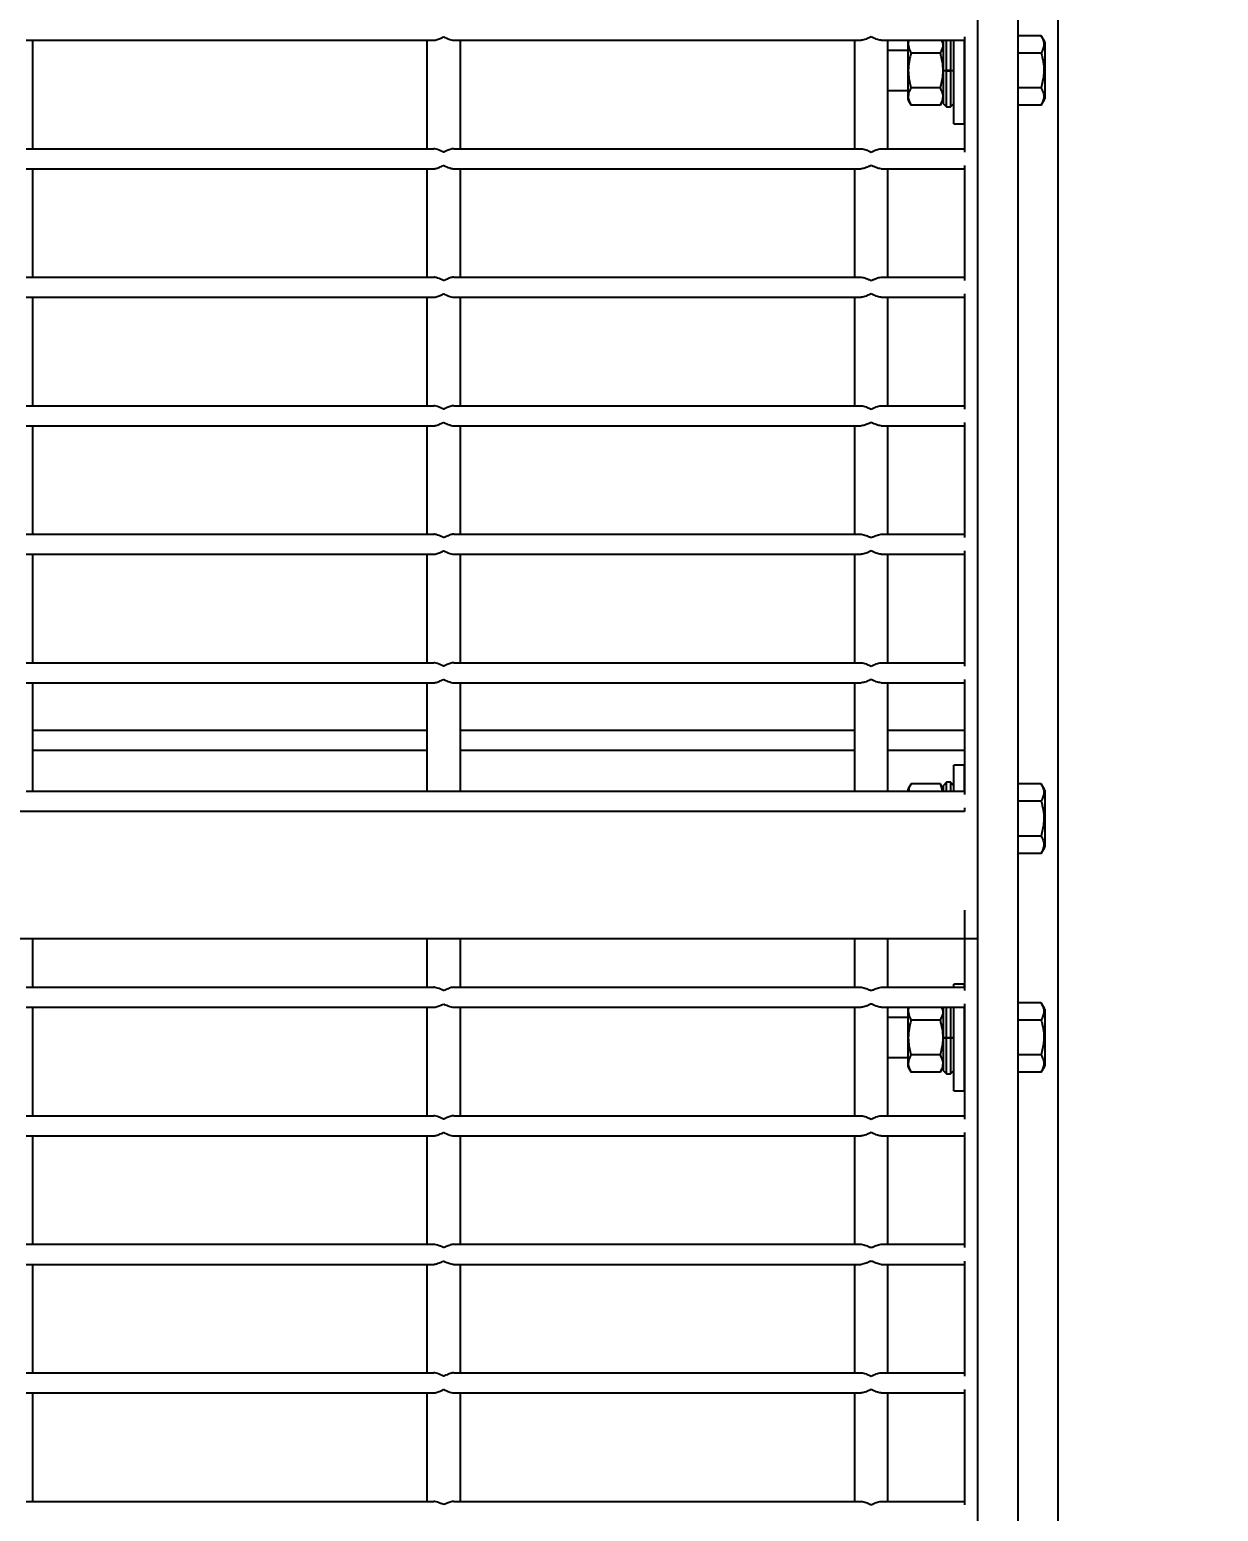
# Model space of a CAD drawing. Header units: millimetres. Extents: x 1293 to 41893, y 1011 to 26911.
# Drawn here: x 16819.2 to 17101.8, y 12370.5 to 12722.7 of the extents above; entities that cross this region are included whole.
import ezdxf

# ---------------------------------------------------------------- set-up
doc = ezdxf.new("R2010")
doc.units = ezdxf.units.MM
doc.header["$LTSCALE"] = 50
doc.layers.add('CAPA_1', color=7, linetype='Continuous')
doc.layers.add('PASILLOS', color=2, linetype='Continuous')
doc.styles.add('SLDTEXTSTYLE0', font='TXT', dxfattribs={"width": 0.75})
doc.dimstyles.new('SLDDIMSTYLE0', dxfattribs={"dimtxt": 100, "dimasz": 100, "dimexe": 0, "dimexo": 0.0625, "dimgap": 25, "dimtad": 2, "dimdec": 0, "dimrnd": 1e-09, "dimzin": 12, "dimdsep": 46, "dimtxsty": 'SLDTEXTSTYLE0', "dimsah": 1, "dimcen": 0.09, "dimadec": 0, "dimazin": 3, "dimtfac": 1, "dimtdec": 0, "dimtofl": 0, "dimtmove": 0, "dimatfit": 3, "dimfxl": 1, "dimfrac": 2, "dimtolj": 1, "dimtzin": 12, "dimarcsym": 0})

# ---------------------------------------------------------------- blocks, each defined once
blk = doc.blocks.new('_D_16')
at = {"layer": 'CAPA_1', "transparency": 16777216}
for p, q in [((7974.69, 13667.35), (7974.69, 9974.87)), ((18069.94, 13667.83), (18069.94, 9974.87)), ((7974.69, 10024.87), (18069.94, 10024.87))]:
    blk.add_line(p, q, dxfattribs=at)
for points in [[(7974.69, 10024.87), (8074.69, 10009.48), (8074.69, 10040.25)], [(18069.94, 10024.87), (17969.94, 10040.25), (17969.94, 10009.48)]]:
    blk.add_solid(points, dxfattribs=at)
at = {"layer": 'CAPA_1', "transparency": 16777216, "insert": (12837.59, 10153.77), "char_height": 100, "attachment_point": 1, "style": 'SLDTEXTSTYLE0'}
blk.add_mtext('10095', dxfattribs=at)

msp = doc.modelspace()

# ---------------------------------------------------------------- linework, layer by layer
at = {"layer": 'PASILLOS', "linetype": 'Continuous', "lineweight": 25}
for p, q in [((17063.6878232, 10630.9617267), (17063.6878232, 13564.8575629)), ((17044.6378232, 10631.1549312), (17044.6378232, 13425.832389)), ((17054.1628232, 12129.3621523), (17054.1628232, 13262.9990561)), ((16818.4240732, 12720.1365573), (16915.2615732, 12720.1365573)), ((16820.0115732, 12694.3590573), (16820.0115732, 12720.1365573)), ((16913.6740732, 12720.1365573), (16913.6740732, 12694.3590573)), ((16920.0240732, 12720.1365573), (17016.8615732, 12720.1365573)), ((16921.6115732, 12694.3590573), (16921.6115732, 12720.1365573)), ((17015.2740732, 12720.1365573), (17015.2740732, 12694.3590573)), ((17021.6240732, 12720.1365573), (17041.4678232, 12720.1365573)), ((17023.2115732, 12694.3590573), (17023.2115732, 12720.1365573)), ((17028.105249, 12720.1365573), (17028.0484482, 12720.0381753)), ((17028.0484482, 12705.8799393), (17028.0484482, 12720.0381753)), ((17036.3828232, 12720.0381753), (17036.3260223, 12720.1365573)), ((17036.3828232, 12720.1365573), (17036.3828232, 12712.9590573)), ((17037.1765732, 12712.9590573), (17037.1765732, 12720.1365573)), ((17038.1290732, 12720.1365573), (17038.1290732, 12712.9590573)), ((17038.9228232, 12700.2590573), (17038.9228232, 12720.1365573)), ((17041.4628232, 12700.2590573), (17041.4628232, 12720.1365573)), ((17041.4678232, 12720.9303073), (17041.4678232, 12693.5653073)), ((17059.6622708, 12721.2079492), (17054.1628232, 12721.2079492)), ((17060.5128232, 12719.7347492), (17059.6622708, 12721.2079492)), ((17060.5128232, 12719.7347492), (17060.5128232, 12712.9590573)), ((17028.0484482, 12717.7215573), (17023.2115732, 12717.7215573)), ((17035.7092122, 12717.0774088), (17028.7220591, 12717.0774088)), ((17041.4678232, 12717.7215573), (17041.4628232, 12717.7215573)), ((17059.6622708, 12717.0835033), (17054.1628232, 12717.0835033)), ((17036.3828232, 12712.9590573), (17037.1765732, 12712.9590573)), ((17036.3828232, 12712.9136734), (17037.1765732, 12712.9199234)), ((17036.3828232, 12712.9033162), (17036.3828232, 12712.8973545)), ((17036.3828232, 12712.8973545), (17036.3828232, 12705.1228073)), ((17037.1765732, 12712.8911045), (17036.3828232, 12712.8973545)), ((17037.1765732, 12712.9590573), (17038.1290732, 12712.9590573)), ((17038.1290732, 12712.9199234), (17037.1765732, 12712.9199234)), ((17037.1765732, 12704.3290573), (17037.1765732, 12712.8911045)), ((17037.1765732, 12712.8911045), (17038.1290732, 12712.8911045)), ((17038.1290732, 12712.9590573), (17038.9228232, 12712.9590573)), ((17038.1290732, 12712.9199234), (17038.9228232, 12712.9136734)), ((17038.9228232, 12712.8973545), (17038.1290732, 12712.8911045)), ((17038.1290732, 12712.8911045), (17038.1290732, 12704.3290573)), ((17060.5128232, 12712.9590573), (17060.5128232, 12706.1833653)), ((17023.2115732, 12708.1965573), (17028.0484482, 12708.1965573)), ((17035.7092122, 12708.8407058), (17028.7220591, 12708.8407058)), ((17041.4628232, 12708.1965573), (17041.4678232, 12708.1965573)), ((17059.6622708, 12708.8346113), (17054.1628232, 12708.8346113)), ((17028.0484482, 12705.8799393), (17028.727344, 12704.7040573)), ((17035.7039274, 12704.7040573), (17028.727344, 12704.7040573)), ((17035.7039274, 12704.7040573), (17036.3828232, 12705.8799393)), ((17036.3828232, 12705.1228073), (17037.1765732, 12704.3290573)), ((17037.1765732, 12704.3290573), (17038.1290732, 12704.3290573)), ((17038.1290732, 12704.3290573), (17038.9228232, 12705.1228073)), ((17059.6622708, 12704.7101653), (17054.1628232, 12704.7101653)), ((17059.6622708, 12704.7101653), (17060.5128232, 12706.1833653)), ((17038.9228232, 12700.2590573), (17041.4628232, 12700.2590573)), ((16818.4240732, 12694.3590573), (16915.2615732, 12694.3590573)), ((16920.0240732, 12694.3590573), (17016.8615732, 12694.3590573)), ((17021.6240732, 12694.3590573), (17041.4678232, 12694.3590573)), ((17041.4678232, 12690.3903073), (17041.4678232, 12663.0253073)), ((16818.4240732, 12689.5965573), (16915.2615732, 12689.5965573)), ((16820.0115732, 12663.8190573), (16820.0115732, 12689.5965573)), ((16913.6740732, 12689.5965573), (16913.6740732, 12663.8190573)), ((16920.0240732, 12689.5965573), (17016.8615732, 12689.5965573)), ((16921.6115732, 12663.8190573), (16921.6115732, 12689.5965573)), ((17015.2740732, 12689.5965573), (17015.2740732, 12663.8190573)), ((17021.6240732, 12689.5965573), (17041.4678232, 12689.5965573)), ((17023.2115732, 12663.8190573), (17023.2115732, 12689.5965573)), ((16818.4240732, 12663.8190573), (16915.2615732, 12663.8190573)), ((16920.0240732, 12663.8190573), (17016.8615732, 12663.8190573)), ((17021.6240732, 12663.8190573), (17041.4678232, 12663.8190573)), ((16818.4240732, 12659.0565573), (16915.2615732, 12659.0565573)), ((16820.0115732, 12633.2790573), (16820.0115732, 12659.0565573)), ((16913.6740732, 12659.0565573), (16913.6740732, 12633.2790573)), ((16920.0240732, 12659.0565573), (17016.8615732, 12659.0565573)), ((16921.6115732, 12633.2790573), (16921.6115732, 12659.0565573)), ((17015.2740732, 12659.0565573), (17015.2740732, 12633.2790573)), ((17021.6240732, 12659.0565573), (17041.4678232, 12659.0565573)), ((17023.2115732, 12633.2790573), (17023.2115732, 12659.0565573)), ((17041.4678232, 12659.8503073), (17041.4678232, 12632.4853073)), ((16818.4240732, 12633.2790573), (16915.2615732, 12633.2790573)), ((16920.0240732, 12633.2790573), (17016.8615732, 12633.2790573)), ((17021.6240732, 12633.2790573), (17041.4678232, 12633.2790573)), ((16818.4240732, 12628.5165573), (16915.2615732, 12628.5165573)), ((16820.0115732, 12602.7390573), (16820.0115732, 12628.5165573)), ((16913.6740732, 12628.5165573), (16913.6740732, 12602.7390573)), ((16920.0240732, 12628.5165573), (17016.8615732, 12628.5165573)), ((16921.6115732, 12602.7390573), (16921.6115732, 12628.5165573)), ((17015.2740732, 12628.5165573), (17015.2740732, 12602.7390573)), ((17021.6240732, 12628.5165573), (17041.4678232, 12628.5165573)), ((17023.2115732, 12602.7390573), (17023.2115732, 12628.5165573)), ((17041.4678232, 12629.3103073), (17041.4678232, 12601.9453073)), ((16818.4240732, 12602.7390573), (16915.2615732, 12602.7390573)), ((16920.0240732, 12602.7390573), (17016.8615732, 12602.7390573)), ((17021.6240732, 12602.7390573), (17041.4678232, 12602.7390573)), ((17041.4678232, 12598.7703073), (17041.4678232, 12571.4053073)), ((16818.4240732, 12597.9765573), (16915.2615732, 12597.9765573)), ((16820.0115732, 12572.1990573), (16820.0115732, 12597.9765573)), ((16913.6740732, 12597.9765573), (16913.6740732, 12572.1990573)), ((16920.0240732, 12597.9765573), (17016.8615732, 12597.9765573)), ((16921.6115732, 12572.1990573), (16921.6115732, 12597.9765573)), ((17015.2740732, 12597.9765573), (17015.2740732, 12572.1990573)), ((17021.6240732, 12597.9765573), (17041.4678232, 12597.9765573)), ((17023.2115732, 12572.1990573), (17023.2115732, 12597.9765573)), ((16818.4240732, 12572.1990573), (16915.2615732, 12572.1990573)), ((16920.0240732, 12572.1990573), (17016.8615732, 12572.1990573)), ((17021.6240732, 12572.1990573), (17041.4678232, 12572.1990573)), ((16818.4240732, 12567.4365573), (16915.2615732, 12567.4365573)), ((16820.0115732, 12541.6590573), (16820.0115732, 12567.4365573)), ((16913.6740732, 12567.4365573), (16913.6740732, 12541.6590573)), ((16920.0240732, 12567.4365573), (17016.8615732, 12567.4365573)), ((16921.6115732, 12541.6590573), (16921.6115732, 12567.4365573)), ((17015.2740732, 12567.4365573), (17015.2740732, 12541.6590573)), ((17021.6240732, 12567.4365573), (17041.4678232, 12567.4365573)), ((17023.2115732, 12541.6590573), (17023.2115732, 12567.4365573)), ((17041.4678232, 12568.2303073), (17041.4678232, 12540.8653073)), ((16820.0115732, 12556.1657243), (16913.6740732, 12556.1657243)), ((16921.6115732, 12556.1657243), (17015.2740732, 12556.1657243)), ((17023.2115732, 12556.1657243), (17041.4678232, 12556.1657243)), ((16820.0115732, 12551.4032243), (16913.6740732, 12551.4032243)), ((16921.6115732, 12551.4032243), (17015.2740732, 12551.4032243)), ((17023.2115732, 12551.4032243), (17041.4678232, 12551.4032243)), ((17041.4628232, 12547.8590573), (17038.9228232, 12547.8590573)), ((17038.9228232, 12541.6590573), (17038.9228232, 12547.8590573)), ((17041.4628232, 12541.6590573), (17041.4628232, 12547.8590573)), ((17028.727344, 12543.4140573), (17028.0484482, 12542.2381753)), ((17028.0484482, 12541.6590573), (17028.0484482, 12542.2381753)), ((17035.7039274, 12543.4140573), (17028.727344, 12543.4140573)), ((17036.3828232, 12542.2381753), (17035.7039274, 12543.4140573)), ((17036.2860094, 12541.6590573), (17035.7039274, 12543.4140573)), ((17037.1765732, 12543.7890573), (17036.3828232, 12542.9953073)), ((17036.3828232, 12542.9953073), (17036.3828232, 12541.6590573)), ((17038.1290732, 12543.7890573), (17037.1765732, 12543.7890573)), ((17037.1765732, 12541.6590573), (17037.1765732, 12543.7890573)), ((17038.9228232, 12542.9953073), (17038.1290732, 12543.7890573)), ((17038.1290732, 12543.7890573), (17038.1290732, 12541.6590573)), ((17059.6622708, 12543.4079492), (17054.1628232, 12543.4079492)), ((17060.5128232, 12541.9347492), (17059.6622708, 12543.4079492)), ((16818.4240732, 12541.6590573), (16915.2615732, 12541.6590573)), ((16915.2615732, 12541.6590573), (16920.0240732, 12541.6590573)), ((16920.0240732, 12541.6590573), (17016.8615732, 12541.6590573)), ((17016.8615732, 12541.6590573), (17021.6240732, 12541.6590573)), ((17021.6240732, 12541.6590573), (17041.4678232, 12541.6590573)), ((17059.6622708, 12539.2835033), (17054.1628232, 12539.2835033)), ((17060.5128232, 12541.9347492), (17060.5128232, 12535.1590573)), ((17041.4678232, 12536.8965573), (16285.8178232, 12536.8965573)), ((17041.4678232, 12537.6903073), (17041.4678232, 12536.8965573)), ((17060.5128232, 12535.1590573), (17060.5128232, 12528.3833653)), ((17059.6622708, 12531.0346113), (17054.1628232, 12531.0346113)), ((17059.6622708, 12526.9101653), (17060.5128232, 12528.3833653)), ((17059.6622708, 12526.9101653), (17054.1628232, 12526.9101653)), ((17041.4678232, 12513.4110573), (17041.4678232, 12506.5790573)), ((17041.4678232, 12506.5790573), (16285.8178232, 12506.5790573)), ((16820.0115732, 12495.0857243), (16820.0115732, 12506.5790573)), ((16913.6740732, 12506.5790573), (16913.6740732, 12495.0857243)), ((16921.6115732, 12495.0857243), (16921.6115732, 12506.5790573)), ((17015.2740732, 12506.5790573), (17015.2740732, 12495.0857243)), ((17023.2115732, 12495.0857243), (17023.2115732, 12506.5790573)), ((17044.6478232, 12506.5790573), (17041.4678232, 12506.5790573)), ((17041.4678232, 12506.5790573), (17041.4678232, 12494.2919743)), ((16818.4240732, 12495.0857243), (16915.2615732, 12495.0857243)), ((16920.0240732, 12495.0857243), (17016.8615732, 12495.0857243)), ((17021.6240732, 12495.0857243), (17041.4678232, 12495.0857243)), ((17041.4628232, 12495.8457243), (17038.9228232, 12495.8457243)), ((17038.9228232, 12495.0857243), (17038.9228232, 12495.8457243)), ((17041.4628232, 12495.0857243), (17041.4628232, 12495.8457243)), ((16818.4240732, 12490.3232243), (16915.2615732, 12490.3232243)), ((16820.0115732, 12464.5457243), (16820.0115732, 12490.3232243)), ((16913.6740732, 12490.3232243), (16913.6740732, 12464.5457243)), ((16920.0240732, 12490.3232243), (17016.8615732, 12490.3232243)), ((16921.6115732, 12464.5457243), (16921.6115732, 12490.3232243)), ((17015.2740732, 12490.3232243), (17015.2740732, 12464.5457243)), ((17021.6240732, 12490.3232243), (17041.4678232, 12490.3232243)), ((17023.2115732, 12464.5457243), (17023.2115732, 12490.3232243)), ((17028.105249, 12490.3232243), (17028.0484482, 12490.2248423)), ((17028.0484482, 12476.0666063), (17028.0484482, 12490.2248423)), ((17036.3828232, 12490.2248423), (17036.3260223, 12490.3232243)), ((17036.3828232, 12490.3232243), (17036.3828232, 12483.1457243)), ((17037.1765732, 12483.1457243), (17037.1765732, 12490.3232243)), ((17038.1290732, 12490.3232243), (17038.1290732, 12483.1457243)), ((17038.9228232, 12470.4457243), (17038.9228232, 12490.3232243)), ((17041.4628232, 12470.4457243), (17041.4628232, 12490.3232243)), ((17041.4678232, 12491.1169743), (17041.4678232, 12463.7519743)), ((17059.6622708, 12491.3946163), (17054.1628232, 12491.3946163)), ((17060.5128232, 12489.9214163), (17059.6622708, 12491.3946163)), ((17060.5128232, 12489.9214163), (17060.5128232, 12483.1457243)), ((17028.0484482, 12487.9082243), (17023.2115732, 12487.9082243)), ((17035.7092122, 12487.2640758), (17028.7220591, 12487.2640758)), ((17041.4678232, 12487.9082243), (17041.4628232, 12487.9082243)), ((17059.6622708, 12487.2701703), (17054.1628232, 12487.2701703)), ((17036.3828232, 12483.1457243), (17037.1765732, 12483.1457243)), ((17036.3828232, 12483.1003405), (17037.1765732, 12483.1065905)), ((17036.3828232, 12483.0899832), (17036.3828232, 12483.0840216)), ((17036.3828232, 12483.0840216), (17036.3828232, 12475.3094743)), ((17037.1765732, 12483.0777716), (17036.3828232, 12483.0840216)), ((17037.1765732, 12483.1457243), (17038.1290732, 12483.1457243)), ((17038.1290732, 12483.1065905), (17037.1765732, 12483.1065905)), ((17037.1765732, 12474.5157243), (17037.1765732, 12483.0777716)), ((17037.1765732, 12483.0777716), (17038.1290732, 12483.0777716)), ((17038.1290732, 12483.1457243), (17038.9228232, 12483.1457243)), ((17038.1290732, 12483.1065905), (17038.9228232, 12483.1003405)), ((17038.9228232, 12483.0840216), (17038.1290732, 12483.0777716)), ((17038.1290732, 12483.0777716), (17038.1290732, 12474.5157243)), ((17060.5128232, 12483.1457243), (17060.5128232, 12476.3700324)), ((17035.7092122, 12479.0273728), (17028.7220591, 12479.0273728)), ((17059.6622708, 12479.0212783), (17054.1628232, 12479.0212783)), ((17023.2115732, 12478.3832243), (17028.0484482, 12478.3832243)), ((17028.0484482, 12476.0666063), (17028.727344, 12474.8907243)), ((17035.7039274, 12474.8907243), (17036.3828232, 12476.0666063)), ((17041.4628232, 12478.3832243), (17041.4678232, 12478.3832243)), ((17059.6622708, 12474.8968324), (17060.5128232, 12476.3700324)), ((17035.7039274, 12474.8907243), (17028.727344, 12474.8907243)), ((17036.3828232, 12475.3094743), (17037.1765732, 12474.5157243)), ((17037.1765732, 12474.5157243), (17038.1290732, 12474.5157243)), ((17038.1290732, 12474.5157243), (17038.9228232, 12475.3094743)), ((17059.6622708, 12474.8968324), (17054.1628232, 12474.8968324)), ((17038.9228232, 12470.4457243), (17041.4628232, 12470.4457243)), ((16818.4240732, 12464.5457243), (16915.2615732, 12464.5457243)), ((16920.0240732, 12464.5457243), (17016.8615732, 12464.5457243)), ((17021.6240732, 12464.5457243), (17041.4678232, 12464.5457243)), ((16818.4240732, 12459.7832243), (16915.2615732, 12459.7832243)), ((16820.0115732, 12434.0057243), (16820.0115732, 12459.7832243)), ((16913.6740732, 12459.7832243), (16913.6740732, 12434.0057243)), ((16920.0240732, 12459.7832243), (17016.8615732, 12459.7832243)), ((16921.6115732, 12434.0057243), (16921.6115732, 12459.7832243)), ((17015.2740732, 12459.7832243), (17015.2740732, 12434.0057243)), ((17021.6240732, 12459.7832243), (17041.4678232, 12459.7832243)), ((17023.2115732, 12434.0057243), (17023.2115732, 12459.7832243)), ((17041.4678232, 12460.5769743), (17041.4678232, 12433.2119743)), ((16818.4240732, 12434.0057243), (16915.2615732, 12434.0057243)), ((16920.0240732, 12434.0057243), (17016.8615732, 12434.0057243)), ((17021.6240732, 12434.0057243), (17041.4678232, 12434.0057243)), ((17041.4678232, 12430.0369743), (17041.4678232, 12402.6719743)), ((16818.4240732, 12429.2432243), (16915.2615732, 12429.2432243)), ((16820.0115732, 12403.4657243), (16820.0115732, 12429.2432243)), ((16913.6740732, 12429.2432243), (16913.6740732, 12403.4657243)), ((16920.0240732, 12429.2432243), (17016.8615732, 12429.2432243)), ((16921.6115732, 12403.4657243), (16921.6115732, 12429.2432243)), ((17015.2740732, 12429.2432243), (17015.2740732, 12403.4657243)), ((17021.6240732, 12429.2432243), (17041.4678232, 12429.2432243)), ((17023.2115732, 12403.4657243), (17023.2115732, 12429.2432243)), ((16818.4240732, 12403.4657243), (16915.2615732, 12403.4657243)), ((16920.0240732, 12403.4657243), (17016.8615732, 12403.4657243)), ((17021.6240732, 12403.4657243), (17041.4678232, 12403.4657243)), ((16818.4240732, 12398.7032243), (16915.2615732, 12398.7032243)), ((16820.0115732, 12372.9257243), (16820.0115732, 12398.7032243)), ((16913.6740732, 12398.7032243), (16913.6740732, 12372.9257243)), ((16920.0240732, 12398.7032243), (17016.8615732, 12398.7032243)), ((16921.6115732, 12372.9257243), (16921.6115732, 12398.7032243)), ((17015.2740732, 12398.7032243), (17015.2740732, 12372.9257243)), ((17021.6240732, 12398.7032243), (17041.4678232, 12398.7032243)), ((17023.2115732, 12372.9257243), (17023.2115732, 12398.7032243)), ((17041.4678232, 12399.4969743), (17041.4678232, 12372.1319743)), ((16818.4240732, 12372.9257243), (16915.2615732, 12372.9257243)), ((16920.0240732, 12372.9257243), (17016.8615732, 12372.9257243)), ((17021.6240732, 12372.9257243), (17041.4678232, 12372.9257243))]:
    msp.add_line(p, q, dxfattribs=at)
for points, knots in [([(16915.2615732, 12720.1365573), (16915.388376, 12720.1463994), (16915.8042281, 12720.1786769), (16916.6068173, 12720.470888), (16917.2838178, 12720.7697484), (16917.6389892, 12720.9285926), (16917.6428232, 12720.9303073)], [0, 0, 0, 0, 0.1723614537, 0.5652622384, 0.9953071929, 1, 1, 1, 1]), ([(16917.6428232, 12720.9303073), (16917.646657, 12720.9285927), (16918.1265646, 12720.7139714), (16918.839838, 12720.3955654), (16919.6238008, 12720.1610486), (16919.9249339, 12720.1426233), (16920.0240732, 12720.1365573)], [0, 0, 0, 0, 0.0046971273, 0.5879730075, 0.8643521995, 1, 1, 1, 1]), ([(17019.2428232, 12720.9303073), (17019.2389892, 12720.9285925), (17019.0184798, 12720.8299698), (17018.4291512, 12720.5702441), (17017.6134314, 12720.2245508), (17017.0684636, 12720.1607706), (17016.8615732, 12720.1365573)], [0, 0, 0, 0, 0.0046934742, 0.2699426106, 0.7228425567, 1, 1, 1, 1]), ([(17021.6240732, 12720.1365573), (17021.4171827, 12720.1607706), (17020.8722149, 12720.2245508), (17020.0564952, 12720.5702441), (17019.4671666, 12720.8299698), (17019.2466572, 12720.9285925), (17019.2428232, 12720.9303073)], [0, 0, 0, 0, 0.2771574433, 0.7300573894, 0.9953065258, 1, 1, 1, 1]), ([(17028.2430571, 12720.1365573), (17028.2421962, 12720.1346445), (17028.075297, 12719.7638629), (17027.9981864, 12718.7186063), (17028.4417575, 12717.7129215), (17028.7220591, 12717.0774088)], [0, 0, 0, 0, 0.0019050038, 0.3692833919, 1, 1, 1, 1]), ([(17035.7092122, 12717.0774088), (17035.8878076, 12717.4356837), (17036.2488746, 12718.1600098), (17036.4559734, 12719.203611), (17036.180134, 12719.8556565), (17036.0613025, 12720.1365573)], [0, 0, 0, 0, 0.35778423491, 0.72333385492, 1, 1, 1, 1]), ([(17059.6622708, 12721.2079492), (17059.8451353, 12720.8501904), (17060.2148297, 12720.1269151), (17060.4199868, 12718.7232082), (17059.9556704, 12717.718423), (17059.6622708, 12717.0835033)], [0, 0, 0, 0, 0.2648633469, 0.5354700776, 1, 1, 1, 1]), ([(17028.7220591, 12717.0774088), (17028.6285636, 12716.7342192), (17028.3519102, 12715.7187204), (17028.0714058, 12713.9692706), (17028.0639044, 12711.5230434), (17028.4783617, 12709.8339052), (17028.7220591, 12708.8407058)], [0, 0, 0, 0, 0.1277165798, 0.3779136182, 0.6342182989, 1, 1, 1, 1]), ([(17035.7092122, 12708.8407058), (17035.9529283, 12709.8339077), (17036.3631382, 12711.5056125), (17036.3615341, 12713.9510248), (17036.0840557, 12715.7014746), (17035.8027053, 12716.7342247), (17035.7092122, 12717.0774088)], [0, 0, 0, 0, 0.365780177, 0.6156618098, 0.8722839524, 1, 1, 1, 1]), ([(17059.6622708, 12717.0835033), (17059.7586781, 12716.7294636), (17060.0379239, 12715.7039812), (17060.3165967, 12713.9446475), (17060.3192553, 12711.5055408), (17059.9052989, 12709.8226272), (17059.6622708, 12708.8346113)], [0, 0, 0, 0, 0.1315464599, 0.3810267709, 0.6366091688, 1, 1, 1, 1]), ([(17028.7220591, 12708.8407058), (17028.539493, 12708.4822543), (17028.1703982, 12707.7575715), (17027.9663504, 12706.3496445), (17028.4325169, 12705.341597), (17028.727344, 12704.7040573)], [0, 0, 0, 0, 0.2645663682, 0.5348749116, 1, 1, 1, 1]), ([(17035.7039274, 12704.7040573), (17035.887391, 12705.0628095), (17036.2582891, 12705.7880789), (17036.4660956, 12707.19588), (17036.0022964, 12708.2037881), (17035.7092122, 12708.8407058)], [0, 0, 0, 0, 0.2648580026, 0.535448761, 1, 1, 1, 1]), ([(17059.6622708, 12708.8346113), (17059.8451353, 12708.4768525), (17060.2148297, 12707.7535771), (17060.4199868, 12706.3498703), (17059.9556704, 12705.3450851), (17059.6622708, 12704.7101653)], [0, 0, 0, 0, 0.2648633469, 0.5354700776, 1, 1, 1, 1]), ([(16917.6428232, 12693.5653073), (16917.6389893, 12693.5670218), (16917.1590818, 12693.7816431), (16916.4458083, 12694.1000491), (16915.6618455, 12694.334566), (16915.3607124, 12694.3529913), (16915.2615732, 12694.3590573)], [0, 0, 0, 0, 0.0046971273, 0.5879730074, 0.8643521995, 1, 1, 1, 1]), ([(16920.0240732, 12694.3590573), (16919.8972703, 12694.3492151), (16919.4814182, 12694.3169377), (16918.678829, 12694.0247266), (16918.0018285, 12693.7258662), (16917.6466571, 12693.5670219), (16917.6428232, 12693.5653073)], [0, 0, 0, 0, 0.1723614537, 0.5652622384, 0.9953071929, 1, 1, 1, 1]), ([(17016.8615732, 12694.3590573), (17017.0684636, 12694.3348439), (17017.6134314, 12694.2710637), (17018.4291512, 12693.9253704), (17019.0184798, 12693.6656448), (17019.2389892, 12693.567022), (17019.2428232, 12693.5653073)], [0, 0, 0, 0, 0.2771574433, 0.7300573894, 0.9953065258, 1, 1, 1, 1]), ([(17019.2428232, 12693.5653073), (17019.2466572, 12693.567022), (17019.4671666, 12693.6656448), (17020.0564952, 12693.9253704), (17020.8722149, 12694.2710637), (17021.4171827, 12694.3348439), (17021.6240732, 12694.3590573)], [0, 0, 0, 0, 0.0046934742, 0.2699426106, 0.7228425567, 1, 1, 1, 1]), ([(16915.2615732, 12689.5965573), (16915.388376, 12689.6063994), (16915.8042281, 12689.6386769), (16916.6068173, 12689.930888), (16917.2838178, 12690.2297484), (16917.6389892, 12690.3885926), (16917.6428232, 12690.3903073)], [0, 0, 0, 0, 0.1723614537, 0.5652622384, 0.9953071929, 1, 1, 1, 1]), ([(16917.6428232, 12690.3903073), (16917.646657, 12690.3885927), (16918.1265646, 12690.1739714), (16918.839838, 12689.8555654), (16919.6238008, 12689.6210486), (16919.9249339, 12689.6026233), (16920.0240732, 12689.5965573)], [0, 0, 0, 0, 0.0046971273, 0.5879730075, 0.8643521995, 1, 1, 1, 1]), ([(17019.2428232, 12690.3903073), (17019.2389892, 12690.3885925), (17019.0184798, 12690.2899698), (17018.4291512, 12690.0302441), (17017.6134314, 12689.6845508), (17017.0684636, 12689.6207706), (17016.8615732, 12689.5965573)], [0, 0, 0, 0, 0.0046934742, 0.2699426106, 0.7228425567, 1, 1, 1, 1]), ([(17021.6240732, 12689.5965573), (17021.4171827, 12689.6207706), (17020.8722149, 12689.6845508), (17020.0564952, 12690.0302441), (17019.4671666, 12690.2899698), (17019.2466572, 12690.3885925), (17019.2428232, 12690.3903073)], [0, 0, 0, 0, 0.2771574433, 0.7300573894, 0.9953065258, 1, 1, 1, 1]), ([(16917.6428232, 12663.0253073), (16917.6389893, 12663.0270218), (16917.1590818, 12663.2416431), (16916.4458083, 12663.5600491), (16915.6618455, 12663.794566), (16915.3607124, 12663.8129913), (16915.2615732, 12663.8190573)], [0, 0, 0, 0, 0.0046971273, 0.5879730074, 0.8643521995, 1, 1, 1, 1]), ([(16920.0240732, 12663.8190573), (16919.8972703, 12663.8092151), (16919.4814182, 12663.7769377), (16918.678829, 12663.4847266), (16918.0018285, 12663.1858662), (16917.6466571, 12663.0270219), (16917.6428232, 12663.0253073)], [0, 0, 0, 0, 0.1723614537, 0.5652622384, 0.9953071929, 1, 1, 1, 1]), ([(17016.8615732, 12663.8190573), (17017.0684636, 12663.7948439), (17017.6134314, 12663.7310637), (17018.4291512, 12663.3853704), (17019.0184798, 12663.1256448), (17019.2389892, 12663.027022), (17019.2428232, 12663.0253073)], [0, 0, 0, 0, 0.2771574433, 0.7300573894, 0.9953065258, 1, 1, 1, 1]), ([(17019.2428232, 12663.0253073), (17019.2466572, 12663.027022), (17019.4671666, 12663.1256448), (17020.0564952, 12663.3853704), (17020.8722149, 12663.7310637), (17021.4171827, 12663.7948439), (17021.6240732, 12663.8190573)], [0, 0, 0, 0, 0.0046934742, 0.2699426106, 0.7228425567, 1, 1, 1, 1]), ([(16915.2615732, 12659.0565573), (16915.388376, 12659.0663994), (16915.8042281, 12659.0986769), (16916.6068173, 12659.390888), (16917.2838178, 12659.6897484), (16917.6389892, 12659.8485926), (16917.6428232, 12659.8503073)], [0, 0, 0, 0, 0.1723614537, 0.5652622384, 0.9953071929, 1, 1, 1, 1]), ([(16917.6428232, 12659.8503073), (16917.646657, 12659.8485927), (16918.1265646, 12659.6339714), (16918.839838, 12659.3155654), (16919.6238008, 12659.0810486), (16919.9249339, 12659.0626233), (16920.0240732, 12659.0565573)], [0, 0, 0, 0, 0.0046971273, 0.5879730075, 0.8643521995, 1, 1, 1, 1]), ([(17019.2428232, 12659.8503073), (17019.2389892, 12659.8485925), (17019.0184798, 12659.7499698), (17018.4291512, 12659.4902441), (17017.6134314, 12659.1445508), (17017.0684636, 12659.0807706), (17016.8615732, 12659.0565573)], [0, 0, 0, 0, 0.0046934742, 0.2699426106, 0.7228425567, 1, 1, 1, 1]), ([(17021.6240732, 12659.0565573), (17021.4171827, 12659.0807706), (17020.8722149, 12659.1445508), (17020.0564952, 12659.4902441), (17019.4671666, 12659.7499698), (17019.2466572, 12659.8485925), (17019.2428232, 12659.8503073)], [0, 0, 0, 0, 0.2771574433, 0.7300573894, 0.9953065258, 1, 1, 1, 1]), ([(16917.6428232, 12632.4853073), (16917.6389893, 12632.4870218), (16917.1590818, 12632.7016431), (16916.4458083, 12633.0200491), (16915.6618455, 12633.254566), (16915.3607124, 12633.2729913), (16915.2615732, 12633.2790573)], [0, 0, 0, 0, 0.0046971273, 0.5879730074, 0.8643521995, 1, 1, 1, 1]), ([(16920.0240732, 12633.2790573), (16919.8972703, 12633.2692151), (16919.4814182, 12633.2369377), (16918.678829, 12632.9447266), (16918.0018285, 12632.6458662), (16917.6466571, 12632.4870219), (16917.6428232, 12632.4853073)], [0, 0, 0, 0, 0.1723614537, 0.5652622384, 0.9953071929, 1, 1, 1, 1]), ([(17016.8615732, 12633.2790573), (17017.0684636, 12633.2548439), (17017.6134314, 12633.1910637), (17018.4291512, 12632.8453704), (17019.0184798, 12632.5856448), (17019.2389892, 12632.487022), (17019.2428232, 12632.4853073)], [0, 0, 0, 0, 0.2771574433, 0.7300573894, 0.9953065258, 1, 1, 1, 1]), ([(17019.2428232, 12632.4853073), (17019.2466572, 12632.487022), (17019.4671666, 12632.5856448), (17020.0564952, 12632.8453704), (17020.8722149, 12633.1910637), (17021.4171827, 12633.2548439), (17021.6240732, 12633.2790573)], [0, 0, 0, 0, 0.0046934742, 0.2699426106, 0.7228425567, 1, 1, 1, 1]), ([(16915.2615732, 12628.5165573), (16915.388376, 12628.5263994), (16915.8042281, 12628.5586769), (16916.6068173, 12628.850888), (16917.2838178, 12629.1497484), (16917.6389892, 12629.3085926), (16917.6428232, 12629.3103073)], [0, 0, 0, 0, 0.1723614537, 0.5652622384, 0.9953071929, 1, 1, 1, 1]), ([(16917.6428232, 12629.3103073), (16917.646657, 12629.3085927), (16918.1265646, 12629.0939714), (16918.839838, 12628.7755654), (16919.6238008, 12628.5410486), (16919.9249339, 12628.5226233), (16920.0240732, 12628.5165573)], [0, 0, 0, 0, 0.0046971273, 0.5879730075, 0.8643521995, 1, 1, 1, 1]), ([(17019.2428232, 12629.3103073), (17019.2389892, 12629.3085925), (17019.0184798, 12629.2099698), (17018.4291512, 12628.9502441), (17017.6134314, 12628.6045508), (17017.0684636, 12628.5407706), (17016.8615732, 12628.5165573)], [0, 0, 0, 0, 0.0046934742, 0.2699426106, 0.7228425567, 1, 1, 1, 1]), ([(17021.6240732, 12628.5165573), (17021.4171827, 12628.5407706), (17020.8722149, 12628.6045508), (17020.0564952, 12628.9502441), (17019.4671666, 12629.2099698), (17019.2466572, 12629.3085925), (17019.2428232, 12629.3103073)], [0, 0, 0, 0, 0.2771574433, 0.7300573894, 0.9953065258, 1, 1, 1, 1]), ([(16917.6428232, 12601.9453073), (16917.6389893, 12601.9470218), (16917.1590818, 12602.1616431), (16916.4458083, 12602.4800491), (16915.6618455, 12602.714566), (16915.3607124, 12602.7329913), (16915.2615732, 12602.7390573)], [0, 0, 0, 0, 0.0046971273, 0.5879730074, 0.8643521995, 1, 1, 1, 1]), ([(16920.0240732, 12602.7390573), (16919.8972703, 12602.7292151), (16919.4814182, 12602.6969377), (16918.678829, 12602.4047266), (16918.0018285, 12602.1058662), (16917.6466571, 12601.9470219), (16917.6428232, 12601.9453073)], [0, 0, 0, 0, 0.1723614537, 0.5652622384, 0.9953071929, 1, 1, 1, 1]), ([(17016.8615732, 12602.7390573), (17017.0684636, 12602.7148439), (17017.6134314, 12602.6510637), (17018.4291512, 12602.3053704), (17019.0184798, 12602.0456448), (17019.2389892, 12601.947022), (17019.2428232, 12601.9453073)], [0, 0, 0, 0, 0.2771574433, 0.7300573894, 0.9953065258, 1, 1, 1, 1]), ([(17019.2428232, 12601.9453073), (17019.2466572, 12601.947022), (17019.4671666, 12602.0456448), (17020.0564952, 12602.3053704), (17020.8722149, 12602.6510637), (17021.4171827, 12602.7148439), (17021.6240732, 12602.7390573)], [0, 0, 0, 0, 0.0046934742, 0.2699426106, 0.7228425567, 1, 1, 1, 1]), ([(16915.2615732, 12597.9765573), (16915.388376, 12597.9863994), (16915.8042281, 12598.0186769), (16916.6068173, 12598.310888), (16917.2838178, 12598.6097484), (16917.6389892, 12598.7685926), (16917.6428232, 12598.7703073)], [0, 0, 0, 0, 0.1723614537, 0.5652622384, 0.9953071929, 1, 1, 1, 1]), ([(16917.6428232, 12598.7703073), (16917.646657, 12598.7685927), (16918.1265646, 12598.5539714), (16918.839838, 12598.2355654), (16919.6238008, 12598.0010486), (16919.9249339, 12597.9826233), (16920.0240732, 12597.9765573)], [0, 0, 0, 0, 0.0046971273, 0.5879730075, 0.8643521995, 1, 1, 1, 1]), ([(17019.2428232, 12598.7703073), (17019.2389892, 12598.7685925), (17019.0184798, 12598.6699698), (17018.4291512, 12598.4102441), (17017.6134314, 12598.0645508), (17017.0684636, 12598.0007706), (17016.8615732, 12597.9765573)], [0, 0, 0, 0, 0.0046934742, 0.2699426106, 0.7228425567, 1, 1, 1, 1]), ([(17021.6240732, 12597.9765573), (17021.4171827, 12598.0007706), (17020.8722149, 12598.0645508), (17020.0564952, 12598.4102441), (17019.4671666, 12598.6699698), (17019.2466572, 12598.7685925), (17019.2428232, 12598.7703073)], [0, 0, 0, 0, 0.2771574433, 0.7300573894, 0.9953065258, 1, 1, 1, 1]), ([(16917.6428232, 12571.4053073), (16917.6389893, 12571.4070218), (16917.1590818, 12571.6216431), (16916.4458083, 12571.9400491), (16915.6618455, 12572.174566), (16915.3607124, 12572.1929913), (16915.2615732, 12572.1990573)], [0, 0, 0, 0, 0.00469712726, 0.58797300743, 0.86435219951, 1, 1, 1, 1]), ([(16920.0240732, 12572.1990573), (16919.8972703, 12572.1892151), (16919.4814182, 12572.1569377), (16918.678829, 12571.8647266), (16918.0018285, 12571.5658662), (16917.6466571, 12571.4070219), (16917.6428232, 12571.4053073)], [0, 0, 0, 0, 0.1723614537, 0.5652622384, 0.9953071929, 1, 1, 1, 1]), ([(17016.8615732, 12572.1990573), (17017.0684636, 12572.1748439), (17017.6134314, 12572.1110637), (17018.4291512, 12571.7653704), (17019.0184798, 12571.5056448), (17019.2389892, 12571.407022), (17019.2428232, 12571.4053073)], [0, 0, 0, 0, 0.2771574433, 0.7300573894, 0.9953065258, 1, 1, 1, 1]), ([(17019.2428232, 12571.4053073), (17019.2466572, 12571.407022), (17019.4671666, 12571.5056448), (17020.0564952, 12571.7653704), (17020.8722149, 12572.1110637), (17021.4171827, 12572.1748439), (17021.6240732, 12572.1990573)], [0, 0, 0, 0, 0.0046934742, 0.2699426106, 0.7228425567, 1, 1, 1, 1]), ([(16915.2615732, 12567.4365573), (16915.388376, 12567.4463994), (16915.8042281, 12567.4786769), (16916.6068173, 12567.770888), (16917.2838178, 12568.0697484), (16917.6389892, 12568.2285926), (16917.6428232, 12568.2303073)], [0, 0, 0, 0, 0.1723614537, 0.5652622384, 0.9953071929, 1, 1, 1, 1]), ([(16917.6428232, 12568.2303073), (16917.646657, 12568.2285927), (16918.1265646, 12568.0139714), (16918.839838, 12567.6955654), (16919.6238008, 12567.4610486), (16919.9249339, 12567.4426233), (16920.0240732, 12567.4365573)], [0, 0, 0, 0, 0.0046971273, 0.5879730075, 0.8643521995, 1, 1, 1, 1]), ([(17019.2428232, 12568.2303073), (17019.2389892, 12568.2285925), (17019.0184798, 12568.1299698), (17018.4291512, 12567.8702441), (17017.6134314, 12567.5245508), (17017.0684636, 12567.4607706), (17016.8615732, 12567.4365573)], [0, 0, 0, 0, 0.0046934742, 0.2699426106, 0.7228425567, 1, 1, 1, 1]), ([(17021.6240732, 12567.4365573), (17021.4171827, 12567.4607706), (17020.8722149, 12567.5245508), (17020.0564952, 12567.8702441), (17019.4671666, 12568.1299698), (17019.2466572, 12568.2285925), (17019.2428232, 12568.2303073)], [0, 0, 0, 0, 0.2771574433, 0.7300573894, 0.9953065258, 1, 1, 1, 1]), ([(17028.727344, 12543.4140573), (17028.5299224, 12543.0555349), (17028.2127952, 12542.4796241), (17028.1676327, 12541.8839179), (17028.1505853, 12541.6590573)], [0, 0, 0, 0, 0.6225309906, 1, 1, 1, 1]), ([(17059.6622708, 12543.4079492), (17059.8451353, 12543.0501904), (17060.2148297, 12542.3269151), (17060.4199868, 12540.9232082), (17059.9556704, 12539.918423), (17059.6622708, 12539.2835033)], [0, 0, 0, 0, 0.2648633469, 0.5354700776, 1, 1, 1, 1]), ([(17059.6622708, 12539.2835033), (17059.7586781, 12538.9294636), (17060.0379239, 12537.9039812), (17060.3165967, 12536.1446475), (17060.3192553, 12533.7055408), (17059.9052989, 12532.0226272), (17059.6622708, 12531.0346113)], [0, 0, 0, 0, 0.1315464599, 0.3810267709, 0.6366091688, 1, 1, 1, 1]), ([(17059.6622708, 12531.0346113), (17059.8451353, 12530.6768525), (17060.2148297, 12529.9535771), (17060.4199868, 12528.5498703), (17059.9556704, 12527.5450851), (17059.6622708, 12526.9101653)], [0, 0, 0, 0, 0.2648633469, 0.5354700776, 1, 1, 1, 1]), ([(16917.6428232, 12494.2919743), (16917.6389893, 12494.2936889), (16917.1590818, 12494.5083102), (16916.4458083, 12494.8267162), (16915.6618455, 12495.061233), (16915.3607124, 12495.0796583), (16915.2615732, 12495.0857243)], [0, 0, 0, 0, 0.0046971273, 0.5879730074, 0.8643521995, 1, 1, 1, 1]), ([(16920.0240732, 12495.0857243), (16919.8972703, 12495.0758822), (16919.4814182, 12495.0436047), (16918.678829, 12494.7513936), (16918.0018285, 12494.4525332), (16917.6466571, 12494.293689), (16917.6428232, 12494.2919743)], [0, 0, 0, 0, 0.1723614537, 0.5652622384, 0.9953071929, 1, 1, 1, 1]), ([(17016.8615732, 12495.0857243), (17017.0684636, 12495.061511), (17017.6134314, 12494.9977308), (17018.4291512, 12494.6520375), (17019.0184798, 12494.3923118), (17019.2389892, 12494.2936891), (17019.2428232, 12494.2919743)], [0, 0, 0, 0, 0.2771574433, 0.7300573894, 0.9953065258, 1, 1, 1, 1]), ([(17019.2428232, 12494.2919743), (17019.2466572, 12494.2936891), (17019.4671666, 12494.3923118), (17020.0564952, 12494.6520375), (17020.8722149, 12494.9977308), (17021.4171827, 12495.061511), (17021.6240732, 12495.0857243)], [0, 0, 0, 0, 0.0046934742, 0.2699426106, 0.7228425567, 1, 1, 1, 1]), ([(16915.2615732, 12490.3232243), (16915.388376, 12490.3330665), (16915.8042281, 12490.3653439), (16916.6068173, 12490.657555), (16917.2838178, 12490.9564155), (16917.6389892, 12491.1152597), (16917.6428232, 12491.1169743)], [0, 0, 0, 0, 0.1723614537, 0.5652622384, 0.9953071929, 1, 1, 1, 1]), ([(16917.6428232, 12491.1169743), (16917.646657, 12491.1152598), (16918.1265646, 12490.9006385), (16918.839838, 12490.5822325), (16919.6238008, 12490.3477156), (16919.9249339, 12490.3292903), (16920.0240732, 12490.3232243)], [0, 0, 0, 0, 0.0046971273, 0.5879730075, 0.8643521995, 1, 1, 1, 1]), ([(17019.2428232, 12491.1169743), (17019.2389892, 12491.1152596), (17019.0184798, 12491.0166368), (17018.4291512, 12490.7569112), (17017.6134314, 12490.4112179), (17017.0684636, 12490.3474377), (17016.8615732, 12490.3232243)], [0, 0, 0, 0, 0.0046934742, 0.2699426106, 0.7228425567, 1, 1, 1, 1]), ([(17021.6240732, 12490.3232243), (17021.4171827, 12490.3474377), (17020.8722149, 12490.4112179), (17020.0564952, 12490.7569112), (17019.4671666, 12491.0166368), (17019.2466572, 12491.1152596), (17019.2428232, 12491.1169743)], [0, 0, 0, 0, 0.2771574433, 0.7300573894, 0.9953065258, 1, 1, 1, 1]), ([(17028.2430571, 12490.3232243), (17028.2421962, 12490.3213116), (17028.075297, 12489.9505299), (17027.9981864, 12488.9052733), (17028.4417575, 12487.8995886), (17028.7220591, 12487.2640758)], [0, 0, 0, 0, 0.0019050038, 0.3692833919, 1, 1, 1, 1]), ([(17035.7092122, 12487.2640758), (17035.8878076, 12487.6223508), (17036.2488746, 12488.3466768), (17036.4559734, 12489.390278), (17036.180134, 12490.0423235), (17036.0613025, 12490.3232243)], [0, 0, 0, 0, 0.3577842349, 0.7233338549, 1, 1, 1, 1]), ([(17059.6622708, 12491.3946163), (17059.8451353, 12491.0368575), (17060.2148297, 12490.3135822), (17060.4199868, 12488.9098753), (17059.9556704, 12487.9050901), (17059.6622708, 12487.2701703)], [0, 0, 0, 0, 0.2648633469, 0.5354700776, 1, 1, 1, 1]), ([(17028.7220591, 12487.2640758), (17028.6285636, 12486.9208862), (17028.3519102, 12485.9053875), (17028.0714058, 12484.1559376), (17028.0639044, 12481.7097104), (17028.4783617, 12480.0205723), (17028.7220591, 12479.0273728)], [0, 0, 0, 0, 0.1277165798, 0.3779136182, 0.6342182989, 1, 1, 1, 1]), ([(17035.7092122, 12479.0273728), (17035.9529283, 12480.0205748), (17036.3631382, 12481.6922796), (17036.3615341, 12484.1376918), (17036.0840557, 12485.8881417), (17035.8027053, 12486.9208917), (17035.7092122, 12487.2640758)], [0, 0, 0, 0, 0.365780177, 0.6156618098, 0.8722839524, 1, 1, 1, 1]), ([(17059.6622708, 12487.2701703), (17059.7586781, 12486.9161307), (17060.0379239, 12485.8906482), (17060.3165967, 12484.1313145), (17060.3192553, 12481.6922078), (17059.9052989, 12480.0092942), (17059.6622708, 12479.0212783)], [0, 0, 0, 0, 0.1315464599, 0.3810267709, 0.6366091688, 1, 1, 1, 1]), ([(17028.7220591, 12479.0273728), (17028.539493, 12478.6689214), (17028.1703982, 12477.9442385), (17027.9663504, 12476.5363116), (17028.4325169, 12475.5282641), (17028.727344, 12474.8907243)], [0, 0, 0, 0, 0.2645663682, 0.5348749116, 1, 1, 1, 1]), ([(17035.7039274, 12474.8907243), (17035.887391, 12475.2494765), (17036.2582891, 12475.974746), (17036.4660956, 12477.3825471), (17036.0022964, 12478.3904552), (17035.7092122, 12479.0273728)], [0, 0, 0, 0, 0.2648580026, 0.535448761, 1, 1, 1, 1]), ([(17059.6622708, 12479.0212783), (17059.8451353, 12478.6635196), (17060.2148297, 12477.9402442), (17060.4199868, 12476.5365373), (17059.9556704, 12475.5317521), (17059.6622708, 12474.8968324)], [0, 0, 0, 0, 0.2648633469, 0.5354700776, 1, 1, 1, 1]), ([(16917.6428232, 12463.7519743), (16917.6389893, 12463.7536889), (16917.1590818, 12463.9683102), (16916.4458083, 12464.2867162), (16915.6618455, 12464.521233), (16915.3607124, 12464.5396583), (16915.2615732, 12464.5457243)], [0, 0, 0, 0, 0.0046971273, 0.5879730074, 0.8643521995, 1, 1, 1, 1]), ([(16920.0240732, 12464.5457243), (16919.8972703, 12464.5358822), (16919.4814182, 12464.5036047), (16918.678829, 12464.2113936), (16918.0018285, 12463.9125332), (16917.6466571, 12463.753689), (16917.6428232, 12463.7519743)], [0, 0, 0, 0, 0.1723614537, 0.5652622384, 0.9953071929, 1, 1, 1, 1]), ([(17016.8615732, 12464.5457243), (17017.0684636, 12464.521511), (17017.6134314, 12464.4577308), (17018.4291512, 12464.1120375), (17019.0184798, 12463.8523118), (17019.2389892, 12463.7536891), (17019.2428232, 12463.7519743)], [0, 0, 0, 0, 0.2771574433, 0.7300573894, 0.9953065258, 1, 1, 1, 1]), ([(17019.2428232, 12463.7519743), (17019.2466572, 12463.7536891), (17019.4671666, 12463.8523118), (17020.0564952, 12464.1120375), (17020.8722149, 12464.4577308), (17021.4171827, 12464.521511), (17021.6240732, 12464.5457243)], [0, 0, 0, 0, 0.0046934742, 0.2699426106, 0.7228425567, 1, 1, 1, 1]), ([(16915.2615732, 12459.7832243), (16915.388376, 12459.7930665), (16915.8042281, 12459.8253439), (16916.6068173, 12460.117555), (16917.2838178, 12460.4164155), (16917.6389892, 12460.5752597), (16917.6428232, 12460.5769743)], [0, 0, 0, 0, 0.1723614537, 0.5652622384, 0.9953071929, 1, 1, 1, 1]), ([(16917.6428232, 12460.5769743), (16917.646657, 12460.5752598), (16918.1265646, 12460.3606385), (16918.839838, 12460.0422325), (16919.6238008, 12459.8077156), (16919.9249339, 12459.7892903), (16920.0240732, 12459.7832243)], [0, 0, 0, 0, 0.0046971273, 0.5879730075, 0.8643521995, 1, 1, 1, 1]), ([(17019.2428232, 12460.5769743), (17019.2389892, 12460.5752596), (17019.0184798, 12460.4766368), (17018.4291512, 12460.2169112), (17017.6134314, 12459.8712179), (17017.0684636, 12459.8074377), (17016.8615732, 12459.7832243)], [0, 0, 0, 0, 0.0046934742, 0.2699426106, 0.7228425567, 1, 1, 1, 1]), ([(17021.6240732, 12459.7832243), (17021.4171827, 12459.8074377), (17020.8722149, 12459.8712179), (17020.0564952, 12460.2169112), (17019.4671666, 12460.4766368), (17019.2466572, 12460.5752596), (17019.2428232, 12460.5769743)], [0, 0, 0, 0, 0.2771574433, 0.7300573894, 0.9953065258, 1, 1, 1, 1]), ([(16917.6428232, 12433.2119743), (16917.6389893, 12433.2136889), (16917.1590818, 12433.4283102), (16916.4458083, 12433.7467162), (16915.6618455, 12433.981233), (16915.3607124, 12433.9996583), (16915.2615732, 12434.0057243)], [0, 0, 0, 0, 0.0046971273, 0.5879730074, 0.8643521995, 1, 1, 1, 1]), ([(16920.0240732, 12434.0057243), (16919.8972703, 12433.9958822), (16919.4814182, 12433.9636047), (16918.678829, 12433.6713936), (16918.0018285, 12433.3725332), (16917.6466571, 12433.213689), (16917.6428232, 12433.2119743)], [0, 0, 0, 0, 0.1723614537, 0.5652622384, 0.9953071929, 1, 1, 1, 1]), ([(17016.8615732, 12434.0057243), (17017.0684636, 12433.981511), (17017.6134314, 12433.9177308), (17018.4291512, 12433.5720375), (17019.0184798, 12433.3123118), (17019.2389892, 12433.2136891), (17019.2428232, 12433.2119743)], [0, 0, 0, 0, 0.2771574433, 0.7300573894, 0.9953065258, 1, 1, 1, 1]), ([(17019.2428232, 12433.2119743), (17019.2466572, 12433.2136891), (17019.4671666, 12433.3123118), (17020.0564952, 12433.5720375), (17020.8722149, 12433.9177308), (17021.4171827, 12433.981511), (17021.6240732, 12434.0057243)], [0, 0, 0, 0, 0.0046934742, 0.2699426106, 0.7228425567, 1, 1, 1, 1]), ([(16915.2615732, 12429.2432243), (16915.388376, 12429.2530665), (16915.8042281, 12429.2853439), (16916.6068173, 12429.577555), (16917.2838178, 12429.8764155), (16917.6389892, 12430.0352597), (16917.6428232, 12430.0369743)], [0, 0, 0, 0, 0.1723614537, 0.5652622384, 0.9953071929, 1, 1, 1, 1]), ([(16917.6428232, 12430.0369743), (16917.646657, 12430.0352598), (16918.1265646, 12429.8206385), (16918.839838, 12429.5022325), (16919.6238008, 12429.2677156), (16919.9249339, 12429.2492903), (16920.0240732, 12429.2432243)], [0, 0, 0, 0, 0.0046971273, 0.5879730075, 0.8643521995, 1, 1, 1, 1]), ([(17019.2428232, 12430.0369743), (17019.2389892, 12430.0352596), (17019.0184798, 12429.9366368), (17018.4291512, 12429.6769112), (17017.6134314, 12429.3312179), (17017.0684636, 12429.2674377), (17016.8615732, 12429.2432243)], [0, 0, 0, 0, 0.0046934742, 0.2699426106, 0.7228425567, 1, 1, 1, 1]), ([(17021.6240732, 12429.2432243), (17021.4171827, 12429.2674377), (17020.8722149, 12429.3312179), (17020.0564952, 12429.6769112), (17019.4671666, 12429.9366368), (17019.2466572, 12430.0352596), (17019.2428232, 12430.0369743)], [0, 0, 0, 0, 0.2771574433, 0.7300573894, 0.9953065258, 1, 1, 1, 1]), ([(16917.6428232, 12402.6719743), (16917.6389893, 12402.6736889), (16917.1590818, 12402.8883102), (16916.4458083, 12403.2067162), (16915.6618455, 12403.441233), (16915.3607124, 12403.4596583), (16915.2615732, 12403.4657243)], [0, 0, 0, 0, 0.0046971273, 0.5879730074, 0.8643521995, 1, 1, 1, 1]), ([(16920.0240732, 12403.4657243), (16919.8972703, 12403.4558822), (16919.4814182, 12403.4236047), (16918.678829, 12403.1313936), (16918.0018285, 12402.8325332), (16917.6466571, 12402.673689), (16917.6428232, 12402.6719743)], [0, 0, 0, 0, 0.1723614537, 0.5652622384, 0.9953071929, 1, 1, 1, 1]), ([(17016.8615732, 12403.4657243), (17017.0684636, 12403.441511), (17017.6134314, 12403.3777308), (17018.4291512, 12403.0320375), (17019.0184798, 12402.7723118), (17019.2389892, 12402.6736891), (17019.2428232, 12402.6719743)], [0, 0, 0, 0, 0.2771574433, 0.7300573894, 0.9953065258, 1, 1, 1, 1]), ([(17019.2428232, 12402.6719743), (17019.2466572, 12402.6736891), (17019.4671666, 12402.7723118), (17020.0564952, 12403.0320375), (17020.8722149, 12403.3777308), (17021.4171827, 12403.441511), (17021.6240732, 12403.4657243)], [0, 0, 0, 0, 0.0046934742, 0.2699426106, 0.7228425567, 1, 1, 1, 1]), ([(16915.2615732, 12398.7032243), (16915.388376, 12398.7130665), (16915.8042281, 12398.7453439), (16916.6068173, 12399.037555), (16917.2838178, 12399.3364155), (16917.6389892, 12399.4952597), (16917.6428232, 12399.4969743)], [0, 0, 0, 0, 0.1723614537, 0.5652622384, 0.9953071929, 1, 1, 1, 1]), ([(16917.6428232, 12399.4969743), (16917.646657, 12399.4952598), (16918.1265646, 12399.2806385), (16918.839838, 12398.9622325), (16919.6238008, 12398.7277156), (16919.9249339, 12398.7092903), (16920.0240732, 12398.7032243)], [0, 0, 0, 0, 0.0046971273, 0.5879730075, 0.8643521995, 1, 1, 1, 1]), ([(17019.2428232, 12399.4969743), (17019.2389892, 12399.4952596), (17019.0184798, 12399.3966368), (17018.4291512, 12399.1369112), (17017.6134314, 12398.7912179), (17017.0684636, 12398.7274377), (17016.8615732, 12398.7032243)], [0, 0, 0, 0, 0.0046934742, 0.2699426106, 0.7228425567, 1, 1, 1, 1]), ([(17021.6240732, 12398.7032243), (17021.4171827, 12398.7274377), (17020.8722149, 12398.7912179), (17020.0564952, 12399.1369112), (17019.4671666, 12399.3966368), (17019.2466572, 12399.4952596), (17019.2428232, 12399.4969743)], [0, 0, 0, 0, 0.2771574433, 0.7300573894, 0.9953065258, 1, 1, 1, 1]), ([(16917.6428232, 12372.1319743), (16917.6389893, 12372.1336889), (16917.1590818, 12372.3483102), (16916.4458083, 12372.6667162), (16915.6618455, 12372.901233), (16915.3607124, 12372.9196583), (16915.2615732, 12372.9257243)], [0, 0, 0, 0, 0.00469712726, 0.58797300743, 0.86435219951, 1, 1, 1, 1]), ([(16920.0240732, 12372.9257243), (16919.8972703, 12372.9158822), (16919.4814182, 12372.8836047), (16918.678829, 12372.5913936), (16918.0018285, 12372.2925332), (16917.6466571, 12372.133689), (16917.6428232, 12372.1319743)], [0, 0, 0, 0, 0.1723614537, 0.5652622384, 0.9953071929, 1, 1, 1, 1]), ([(17016.8615732, 12372.9257243), (17017.0684636, 12372.901511), (17017.6134314, 12372.8377308), (17018.4291512, 12372.4920375), (17019.0184798, 12372.2323118), (17019.2389892, 12372.1336891), (17019.2428232, 12372.1319743)], [0, 0, 0, 0, 0.2771574433, 0.7300573894, 0.9953065258, 1, 1, 1, 1]), ([(17019.2428232, 12372.1319743), (17019.2466572, 12372.1336891), (17019.4671666, 12372.2323118), (17020.0564952, 12372.4920375), (17020.8722149, 12372.8377308), (17021.4171827, 12372.901511), (17021.6240732, 12372.9257243)], [0, 0, 0, 0, 0.0046934742, 0.2699426106, 0.7228425567, 1, 1, 1, 1])]:
    msp.add_open_spline(points, degree=3, knots=knots, dxfattribs=at)

# ---------------------------------------------------------------- dimensions: what is measured, and where the dimension line sits
at = {"layer": 'CAPA_1'}
dim = msp.add_linear_dim(base=(18069.9378232, 10024.8657267), p1=(7974.6878232, 13730.853389), p2=(18069.9378232, 13731.328389), dimstyle='SLDDIMSTYLE0', dxfattribs=at)
dim.commit()
dim.dimension.update_dxf_attribs({"geometry": '_D_16', "text_midpoint": (13022.3128232, 10024.8657267), "dimtype": 160})

doc.saveas('drawing.dxf')
